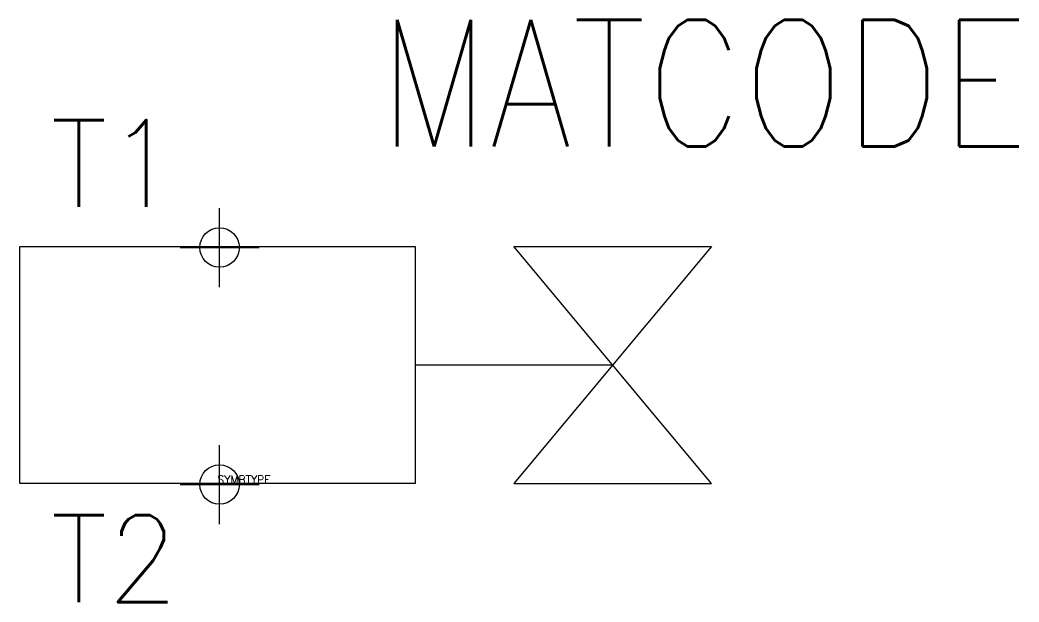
# Model space of a CAD drawing. Extents: x 137.4 to 162.7, y 141 to 155.8.
import ezdxf
from ezdxf.enums import TextEntityAlignment as Align

# ---------------------------------------------------------------- set-up
doc = ezdxf.new("R2010")
doc.units = 0
doc.header["$LTSCALE"] = 6
doc.header["$MEASUREMENT"] = 0
doc.header["$PDMODE"] = 34
doc.layers.get('0').update_dxf_attribs({"linetype": 'CONTINUOUS'})
for name, color, linetype in [('1', 8, 'CONTINUOUS'), ('12', 30, 'CONTINUOUS'), ('3', 30, 'CONTINUOUS'), ('30', 8, 'CONTINUOUS'), ('C', 7, 'CONTINUOUS')]:
    doc.layers.add(name, color=color, linetype=linetype)
doc.styles.add('DINY', font='SIMPLEX', dxfattribs={"width": 0.95})
doc.styles.get("Standard").update_dxf_attribs({"font": 'simplex', "width": 0.85})

msp = doc.modelspace()

# ---------------------------------------------------------------- linework, layer by layer
at = {"layer": '1'}
for p, q in [((154.948, 150.027), (149.948, 144.027)), ((149.948, 150.027), (154.948, 150.027)), ((152.448, 147.027), (149.948, 150.027)), ((147.448, 147.027), (152.448, 147.027)), ((154.948, 144.027), (152.448, 147.027)), ((149.948, 144.027), (154.948, 144.027))]:
    msp.add_line(p, q, dxfattribs=at)
at = {"layer": '3'}
for p, q in [((137.448, 144.027), (137.448, 150.027)), ((137.448, 150.027), (147.448, 150.027)), ((147.448, 150.027), (147.448, 144.027)), ((147.448, 144.027), (137.448, 144.027))]:
    msp.add_line(p, q, dxfattribs=at)
at = {"layer": 'C', "color": 1}
msp.add_point((142.5, 150), dxfattribs=at)
at = {"layer": 'C', "color": 2}
msp.add_point((142.5, 144), dxfattribs=at)

# ---------------------------------------------------------------- texts
at = {"flags": 1}
msp.add_attdef('SYMBTYPE', (142.448, 144.027), 'EF', height=0.2, dxfattribs=at)
at = {"layer": '12', "width": 0.85}
msp.add_attdef('MATCODE', (146.531, 152.56), '', height=3.2, dxfattribs=at)
at = {"layer": '30', "style": 'DINY', "width": 0.95}
for tag, p in [('T1', (141.448, 151.027)), ('T2', (141.448, 141.027))]:
    msp.add_attdef(tag, text='', height=2.2, dxfattribs=at).set_placement(p, align=Align.RIGHT)

doc.saveas('drawing.dxf')
